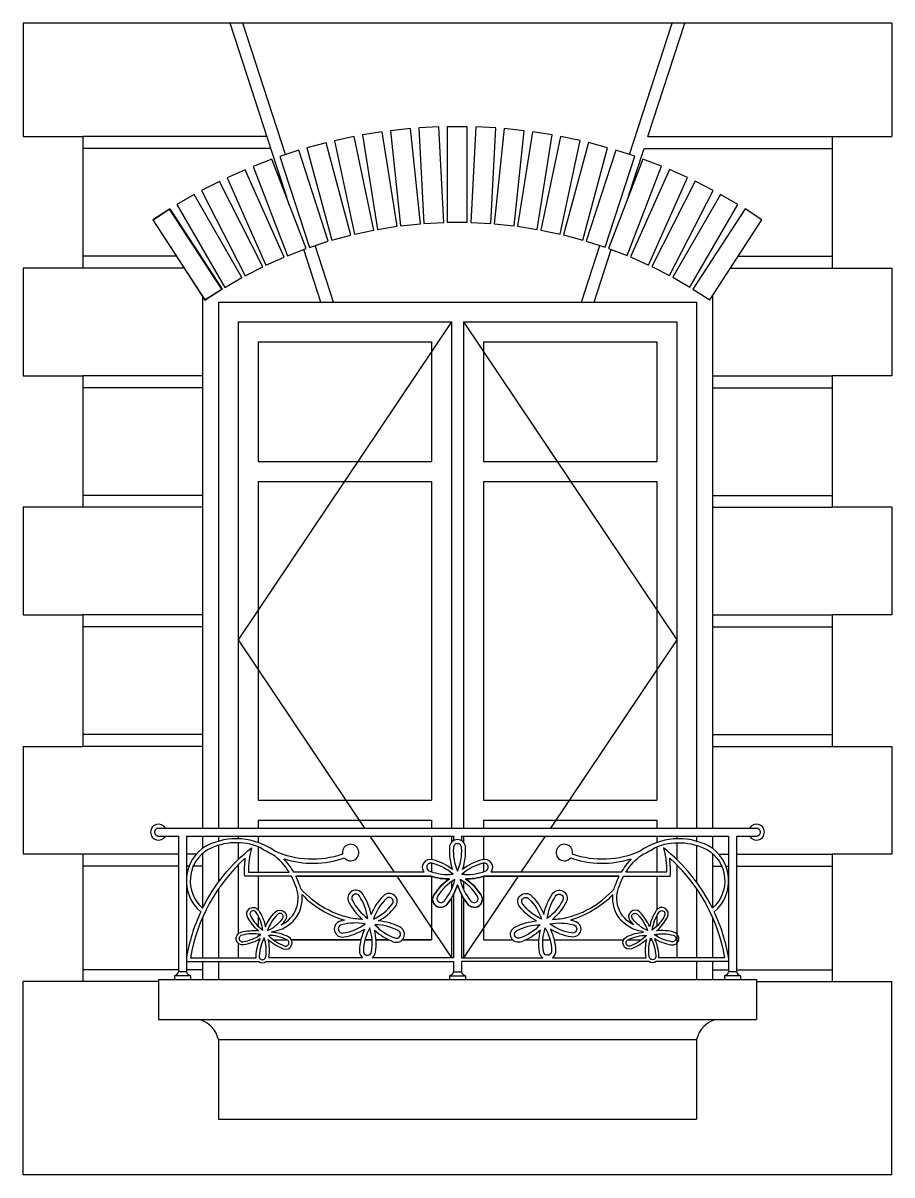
# Model space of a CAD drawing. Header units: metres. Extents: x 1481 to 3661, y 8483 to 11373.
import ezdxf

# ---------------------------------------------------------------- set-up
doc = ezdxf.new("R2010")
doc.units = ezdxf.units.M
for name, color, linetype in [('3', 3, 'Continuous'), ('4', 4, 'Continuous'), ('7', 7, 'Continuous')]:
    doc.layers.add(name, color=color, linetype=linetype)

# ---------------------------------------------------------------- blocks, each defined once
blk = doc.blocks.new('窗-008')
at = {"layer": '3'}
for p, q in [((667.98, 2433.65), (519.71, 2890)), ((658.48, 2559.98), (551.25, 2890)), ((1521.52, 2559.98), (1628.75, 2890)), ((1567.69, 2605), (1660.29, 2890)), ((612.31, 2605), (150, 2605)), ((1567.69, 2605), (2030, 2605)), ((622.06, 2575), (150, 2575)), ((661.64, 2453.16), (622.06, 2575)), ((1518.36, 2453.16), (1557.94, 2575)), ((1557.94, 2575), (2030, 2575)), ((747.15, 2190), (704.29, 2321.91)), ((778.7, 2190), (732.64, 2331.73)), ((1401.3, 2190), (1447.36, 2331.73)), ((1432.85, 2190), (1475.71, 2321.91)), ((386.1, 2305), (150, 2305)), ((1793.9, 2305), (2030, 2305)), ((405.58, 2275), (150, 2275)), ((1774.42, 2275), (2030, 2275)), ((450, 2005), (150, 2005)), ((1730, 2005), (2030, 2005)), ((450, 1975), (150, 1975)), ((1730, 1975), (2030, 1975)), ((450, 1705), (150, 1705)), ((1730, 1705), (2030, 1705)), ((450, 1675), (150, 1675)), ((1730, 1675), (2030, 1675)), ((450, 1405), (150, 1405)), ((1730, 1405), (2030, 1405)), ((450, 1375), (150, 1375)), ((1730, 1375), (2030, 1375)), ((450, 1105), (150, 1105)), ((1730, 1105), (2030, 1105)), ((450, 1075), (150, 1075)), ((1730, 1075), (2030, 1075)), ((340, 870), (1840, 870)), ((340, 850), (390, 850)), ((390, 850), (390, 510)), ((410, 850), (1080, 850)), ((410, 850), (410, 510)), ((590, 850), (590, 834.1)), ((1100, 850), (1770, 850)), ((1770, 850), (1770, 510)), ((1790, 850), (1790, 510)), ((1790, 850), (1840, 850)), ((590, 823.46), (590, 759.47)), ((390, 805), (150, 805)), ((434.84, 805), (410, 805)), ((433.23, 805), (410, 805)), ((450, 805), (447.53, 805)), ((450, 805), (448.8, 805)), ((450, 807.08), (450, 670)), ((1730, 805), (1732.47, 805)), ((1746.77, 805), (1770, 805)), ((1790, 805), (2030, 805)), ((390, 775), (150, 775)), ((416.49, 775), (410, 775)), ((414.36, 775), (410, 775)), ((450, 775), (425.23, 775)), ((450, 775), (427.32, 775)), ((1730, 775), (1754.77, 775)), ((1765.64, 775), (1770, 775)), ((1790, 775), (2030, 775)), ((590, 749.47), (590, 665.23)), ((1080, 703.39), (1080, 545.13)), ((1100, 703.39), (1100, 545.13)), ((490, 545.13), (585.04, 545.13)), ((851.92, 545.13), (616.69, 545.13)), ((1080, 535.13), (1080, 510)), ((1100, 535.13), (1100, 510)), ((390, 515), (150, 515)), ((380, 500), (380, 490)), ((420, 500), (380, 500)), ((410, 510), (390, 510)), ((450, 515), (410, 515)), ((420, 500), (420, 490)), ((1070, 500), (1070, 490)), ((1070, 500), (1110, 500)), ((1080, 510), (1100, 510)), ((1110, 500), (1110, 490)), ((1730, 515), (1770, 515)), ((1800, 500), (1760, 500)), ((1760, 500), (1760, 490)), ((1790, 510), (1770, 510)), ((1790, 515), (2030, 515)), ((1800, 500), (1800, 490)), ((340, 485), (150, 485)), ((1840, 485), (2030, 485))]:
    blk.add_line(p, q, dxfattribs=at)
for points in [[(1064.46, 2390), (1114.46, 2390), (1114.46, 2630), (1064.46, 2630)], [(831.33, 2360.13), (880.24, 2370.52), (830.34, 2605.28), (781.43, 2594.88)], [(888.95, 2372.17), (938.33, 2379.99), (900.79, 2617.03), (851.4, 2609.21)], [(947.11, 2381.17), (996.84, 2386.4), (971.75, 2625.08), (922.03, 2619.86)], [(1005.67, 2387.12), (1055.6, 2389.74), (1043.04, 2629.41), (993.11, 2626.79)], [(1123.32, 2389.8), (1173.26, 2387.18), (1185.82, 2626.85), (1135.88, 2629.47)], [(1182.09, 2386.51), (1231.82, 2381.29), (1256.91, 2619.97), (1207.18, 2625.2)], [(1240.61, 2380.16), (1289.99, 2372.33), (1327.54, 2609.38), (1278.15, 2617.2)], [(1298.71, 2370.75), (1347.62, 2360.35), (1397.52, 2595.11), (1348.61, 2605.5)], [(774.42, 2345.09), (822.72, 2358.03), (760.6, 2589.85), (712.3, 2576.91)], [(1356.25, 2358.31), (1404.54, 2345.37), (1466.66, 2577.19), (1418.36, 2590.13)], [(663.35, 2306.19), (710.03, 2324.11), (624.02, 2548.17), (577.35, 2530.25)], [(718.38, 2327.1), (765.93, 2342.55), (691.77, 2570.8), (644.21, 2555.35)], [(1413.05, 2342.88), (1460.6, 2327.43), (1534.77, 2555.68), (1487.21, 2571.13)], [(1468.96, 2324.5), (1515.64, 2306.58), (1601.65, 2530.64), (1554.97, 2548.56)], [(609.5, 2282.44), (655.18, 2302.78), (557.56, 2522.03), (511.88, 2501.69)], [(1523.84, 2303.21), (1569.52, 2282.87), (1667.14, 2502.13), (1621.46, 2522.46)], [(556.96, 2255.9), (601.51, 2278.6), (492.55, 2492.44), (448, 2469.74)], [(1577.53, 2279.08), (1622.08, 2256.39), (1731.04, 2470.23), (1686.49, 2492.93)], [(505.88, 2226.64), (549.19, 2251.64), (429.19, 2459.49), (385.88, 2434.49)], [(1629.88, 2252.18), (1673.19, 2227.18), (1793.19, 2435.03), (1749.88, 2460.03)], [(456.41, 2194.76), (498.34, 2221.99), (367.63, 2423.27), (325.7, 2396.04)], [(499.24, 2222.57), (457.31, 2195.34), (326.6, 2396.62), (368.53, 2423.85)], [(1680.76, 2222.57), (1722.69, 2195.34), (1853.4, 2396.62), (1811.47, 2423.85)]]:
    blk.add_lwpolyline(points, close=True, dxfattribs=at)
for points in [[(1075, 2140), (540, 1342.56), (857.04, 870)], [(1105, 2140), (1640, 1342.56), (1322.96, 870)], [(870.46, 850), (931.2, 759.47)], [(1309.54, 850), (1248.8, 759.47)], [(937.91, 749.47), (1075, 545.13)], [(1242.09, 749.47), (1105, 545.13)]]:
    blk.add_lwpolyline(points, dxfattribs=at)
for points in [[(1770, 545.13, 0.07), (1733.95, 660.22, 0.52), (1720.04, 825.55, 0.28), (1548.02, 812.25, -0.19), (1378.42, 804.44, 8.1), (1373.92, 795.42, 0.16), (1525.7, 793.01, 0.06), (1500.52, 759.47), (1174.32, 759.47, 0.73), (1152.09, 790.91, 0.1), (1102.5, 766.68, 0.1), (1110.23, 821.33, 0.41), (1090, 841.34, 0.41), (1069.77, 821.33, 0.1), (1077.5, 766.68, 0.1), (1027.91, 790.91, 0.73), (1005.68, 759.47), (679.48, 759.47, 0.06), (654.3, 793.01, 0.16), (806.08, 795.42, 8.1), (801.58, 804.44, -0.19), (631.98, 812.25, 0.28), (459.96, 825.55, 0.52), (446.05, 660.22, 0.07), (410, 545.13)], [(1100, 545.13), (1303.74, 545.13, -0.21), (1295.8, 559.1, -0.1), (1298.15, 614.25, -0.1), (1251.17, 585.28, -0.99), (1234.97, 622.35, -0.1), (1288.14, 637.16, -0.1), (1246.07, 672.89, -0.99), (1276.32, 699.75, -0.1), (1306.83, 653.76, -0.1), (1327.82, 704.81, -0.99), (1362.71, 684.34, -0.1), (1328.4, 641.11, -0.04), (1347.71, 642.19, 0.17), (1482.71, 717.98, -0.04), (1487.81, 731.37, -0.03), (1495.27, 749.47), (1156.3, 749.47, -0.09), (1110.23, 742.9, -0.1), (1148.6, 703.22, -0.99), (1115.87, 679.45, -0.1), (1090, 728.2, -0.1), (1064.13, 679.45, -0.99), (1031.4, 703.22, -0.1), (1069.77, 742.9, -0.09), (1023.7, 749.47), (684.73, 749.47)], [(1080, 545.13), (876.26, 545.13, 0.21), (884.2, 559.1, 0.1), (881.85, 614.25, 0.1), (928.83, 585.28, 0.99), (945.03, 622.35, 0.1), (891.86, 637.16, 0.1), (933.93, 672.89, 0.99), (903.68, 699.75, 0.1), (873.17, 653.76, 0.1), (852.18, 704.81, 0.99), (817.29, 684.34, 0.1), (851.6, 641.11, 0.04), (832.29, 642.19, -0.17), (697.29, 717.98, 0.04), (692.19, 731.37, 0.03), (684.73, 749.47), (1023.7, 749.47, 0.09), (1069.77, 742.9, 0.1), (1031.4, 703.22, 0.99), (1064.13, 679.45, 0.1), (1090, 728.2, 0.1), (1115.87, 679.45, 0.99), (1148.6, 703.22, 0.1), (1110.23, 742.9, 0.09), (1156.3, 749.47), (1495.27, 749.47)], [(616.95, 546.76, 0.1), (615.08, 590.87, 0.1), (652.66, 567.7, 0.99), (665.62, 597.35, 0.1), (623.09, 609.2, 0.01), (626.45, 611.12, 0.41), (700.13, 703.23, 0.13), (806.81, 639.43, 0.02), (796.57, 636.93, 0.99), (805.25, 597.42, 0.1), (856.97, 616.69, 0.1), (843.94, 563.05, 0.26), (851.92, 545.13), (616.69, 545.13)], [(1563.05, 546.76, -0.1), (1564.92, 590.87, -0.1), (1527.34, 567.7, -0.99), (1514.38, 597.35, -0.1), (1556.91, 609.2, -0.01), (1553.55, 611.12, -0.41), (1479.87, 703.23, -0.13), (1373.19, 639.43, -0.02), (1383.43, 636.93, -0.99), (1374.75, 597.42, -0.1), (1323.03, 616.69, -0.1), (1336.06, 563.05, -0.26), (1328.08, 545.13), (1563.31, 545.13)], [(410, 535.13), (591.76, 535.13, 0.31), (609.98, 535.13), (1080, 535.13)], [(1770, 535.13), (1588.24, 535.13, -0.31), (1570.02, 535.13), (1100, 535.13)]]:
    blk.add_lwpolyline(points, format="xyb", dxfattribs=at)
for points in [[(464.47, 816.63, 0.51), (450.55, 669.52, -0.11), (573.5, 821.06, 0.08), (565.67, 759.47), (667.85, 759.47, 0.1), (626.93, 803.56, -0.04), (594.01, 821.89, 0.22)], [(1079.75, 820.71, 0.12), (1090, 762.22, 0.12), (1100.25, 820.71, 0.42), (1090, 831.34, 0.42)], [(1715.53, 816.63, -0.51), (1729.45, 669.52, 0.11), (1606.5, 821.06, -0.08), (1614.33, 759.47), (1512.15, 759.47, -0.1), (1553.07, 803.56, 0.04), (1585.99, 821.89, -0.22)], [(590.88, 612.36, -0.1), (563.43, 646.95, -0.99), (591.34, 663.32, -0.1), (608.13, 622.48, -0.1), (632.54, 659.28, -0.99), (656.74, 637.79, -0.03), (647.45, 627.37, 0.42), (682.93, 727.55, 0.04), (673.55, 749.47), (556.17, 749.47, -0.05), (557.65, 794.55, 0.17), (420.15, 545.13), (585.04, 545.13, -0.07), (584.75, 549.92, -0.1), (595.17, 592.83, -0.1), (553.79, 577.41, -0.99), (546.85, 609.02, -0.1)], [(1020.24, 762.58, 0.12), (1079.03, 754.25, 0.12), (1026.57, 782.07, 0.42), (1013.29, 775.61, 0.42)], [(1153.43, 782.07, 0.12), (1100.97, 754.25, 0.12), (1159.76, 762.58, 0.42), (1166.71, 775.61, 0.42)], [(1589.12, 612.36, 0.1), (1616.57, 646.95, 0.99), (1588.66, 663.32, 0.1), (1571.87, 622.48, 0.1), (1547.46, 659.28, 0.99), (1523.26, 637.79, 0.03), (1532.55, 627.37, -0.42), (1497.07, 727.55, -0.04), (1506.45, 749.47), (1623.83, 749.47, 0.05), (1622.35, 794.55, -0.17), (1759.85, 545.13), (1594.96, 545.13, 0.07), (1595.25, 549.92, 0.1), (1584.83, 592.83, 0.1), (1626.21, 577.41, 0.99), (1633.15, 609.02, 0.1)], [(1057.13, 688.01, 0.12), (1083.22, 741.35, 0.12), (1040.55, 700.06, 0.42), (1042.59, 685.43, 0.42)], [(1139.45, 700.06, 0.12), (1096.78, 741.35, 0.12), (1122.87, 688.01, 0.42), (1137.41, 685.43, 0.42)], [(843.72, 699.47, 1.01), (826.08, 689.12, 0.12), (864.64, 643.59, 0.12)], [(926.24, 679.29, 1.01), (910.94, 692.87, 0.12), (879.56, 642.13, 0.12)], [(1253.76, 679.29, -1.01), (1269.06, 692.87, -0.12), (1300.44, 642.13, -0.12)], [(1336.28, 699.47, -1.01), (1353.92, 689.12, -0.12), (1315.36, 643.59, -0.12)], [(584.71, 658.85, 1.04), (570.57, 650.56, 0.12), (601.31, 614.35, 0.12)], [(650.57, 642.59, 1.04), (638.31, 653.48, 0.12), (613.37, 613.05, 0.12)], [(1529.43, 642.59, -1.04), (1541.69, 653.48, -0.12), (1566.63, 613.05, -0.12)], [(1595.29, 658.85, -1.04), (1609.43, 650.56, -0.12), (1578.69, 614.35, -0.12)], [(799.03, 627.23, 1.01), (803.42, 607.25, 0.12), (858.64, 629.86, 0.12)], [(853.92, 562.4, 1.01), (874.28, 560.4, 0.12), (869.84, 619.9, 0.12)], [(932.54, 594.57, 1.01), (940.73, 613.31, 0.12), (882.77, 627.49, 0.12)], [(1247.46, 594.57, -1.01), (1239.27, 613.31, -0.12), (1297.23, 627.49, -0.12)], [(1326.08, 562.4, -1.01), (1305.72, 560.4, -0.12), (1310.16, 619.9, -0.12)], [(1380.97, 627.23, -1.01), (1376.58, 607.25, -0.12), (1321.36, 629.86, -0.12)], [(548.89, 601.24, 1.04), (552.41, 585.23, 0.12), (596.35, 603.27, 0.12)], [(592.62, 549.37, 1.04), (608.93, 547.77, 0.12), (605.35, 595.14, 0.12)], [(655.46, 574.93, 1.04), (662.02, 589.95, 0.12), (615.87, 601.18, 0.12)], [(1524.54, 574.93, -1.04), (1517.98, 589.95, -0.12), (1564.13, 601.18, -0.12)], [(1587.38, 549.37, -1.04), (1571.07, 547.77, -0.12), (1574.65, 595.14, -0.12)], [(1631.11, 601.24, -1.04), (1627.59, 585.23, -0.12), (1583.65, 603.27, -0.12)]]:
    blk.add_lwpolyline(points, format="xyb", close=True, dxfattribs=at)
for centre, radius, start, end in [((1090, 1266), 1124, 121.78, 124.27), ((340, 860), 20, 30, 330), ((340, 860), 10, 90, 270), ((1840, 860), 20, 210, 150), ((1840, 860), 10, 270, 90), ((377.8, 512.2), 12.4, 280.24, 349.76), ((422.2, 512.2), 12.4, 190.24, 259.76), ((1067.8, 512.2), 12.4, 280.24, 349.76), ((1112.2, 512.2), 12.4, 190.24, 259.76), ((1757.8, 512.2), 12.4, 280.24, 349.76), ((1802.2, 512.2), 12.4, 190.24, 259.76)]:
    blk.add_arc(centre, radius, start, end, dxfattribs=at)
at = {"layer": '4'}
for p, q in [((2180, 2890), (0, 2890)), ((0, 2890), (0, 2605)), ((2180, 2890), (2180, 2605)), ((0, 2605), (150, 2605)), ((150, 2605), (150, 2275)), ((2030, 2605), (2180, 2605)), ((2030, 2605), (2030, 2275)), ((0, 2275), (0, 2005)), ((150, 2275), (0, 2275)), ((2030, 2275), (2180, 2275)), ((2180, 2275), (2180, 2005)), ((490, 2190), (490, 870)), ((490, 2190), (1690, 2190)), ((1690, 2190), (1690, 870)), ((0, 2005), (150, 2005)), ((150, 2005), (150, 1675)), ((2180, 2005), (2030, 2005)), ((2030, 2005), (2030, 1675)), ((150, 1675), (0, 1675)), ((0, 1675), (0, 1405)), ((2180, 1675), (2030, 1675)), ((2180, 1675), (2180, 1405)), ((0, 1405), (150, 1405)), ((150, 1405), (150, 1075)), ((2180, 1405), (2030, 1405)), ((2030, 1405), (2030, 1075)), ((0, 1075), (150, 1075)), ((0, 1075), (0, 805)), ((2030, 1075), (2180, 1075)), ((2180, 1075), (2180, 805)), ((490, 850), (490, 837.25)), ((1080, 850), (1080, 838.7)), ((1100, 850), (1100, 838.7)), ((1690, 850), (1690, 837.25)), ((490, 826.83), (490, 734.35)), ((490, 826.83), (490, 734.35)), ((1690, 826.83), (1690, 734.35)), ((150, 805), (0, 805)), ((150, 805), (150, 485)), ((2180, 805), (2030, 805)), ((2030, 805), (2030, 485)), ((490, 717.03), (490, 545.13)), ((1690, 717.03), (1690, 545.13)), ((490, 535.13), (490, 490)), ((1690, 535.13), (1690, 490)), ((0, 0), (0, 485)), ((150, 485), (0, 485)), ((340, 490), (1840, 490)), ((340, 490), (340, 390)), ((1840, 490), (1840, 390)), ((2030, 485), (2180, 485)), ((2180, 0), (2180, 485)), ((340, 390), (1840, 390)), ((490, 340), (490, 140)), ((490, 340), (1690, 340)), ((1690, 340), (1690, 140)), ((490, 140), (1690, 140)), ((2180, 0), (0, 0))]:
    blk.add_line(p, q, dxfattribs=at)
for centre, start, end in [((425.45, 325.45), 12.7, 77.3), ((1754.55, 325.45), 102.7, 167.3)]:
    blk.add_arc(centre, 66.17, start, end, dxfattribs=at)
at = {"layer": '7'}
for p, q in [((450, 2204.63), (450, 870)), ((1730, 2206.6), (1730, 870)), ((540, 2140), (540, 870)), ((540, 2140), (1075, 2140)), ((1075, 2140), (1075, 870)), ((1105, 2140), (1105, 870)), ((1105, 2140), (1640, 2140)), ((1640, 2140), (1640, 870)), ((590, 2090), (1025, 2090)), ((590, 2090), (590, 1790)), ((1025, 2090), (1025, 1790)), ((1155, 2090), (1590, 2090)), ((1155, 2090), (1155, 1790)), ((1590, 2090), (1590, 1790)), ((590, 1790), (1025, 1790)), ((1155, 1790), (1590, 1790)), ((590, 1740), (1025, 1740)), ((590, 1740), (590, 940)), ((1025, 1740), (1025, 940)), ((1155, 1740), (1155, 940)), ((1155, 1740), (1590, 1740)), ((1590, 1740), (1590, 940)), ((590, 940), (1025, 940)), ((1155, 940), (1590, 940)), ((590, 890), (1025, 890)), ((590, 890), (590, 870)), ((1025, 890), (1025, 870)), ((1155, 890), (1590, 890)), ((1155, 890), (1155, 870)), ((1590, 890), (1590, 870)), ((450, 850), (450, 818.97)), ((540, 850), (540, 843.38)), ((1025, 850), (1025, 791.59)), ((1075, 850), (1075, 834.69)), ((1105, 850), (1105, 834.69)), ((1155, 850), (1155, 791.59)), ((1590, 850), (1590, 834.1)), ((1640, 850), (1640, 843.38)), ((1730, 850), (1730, 819.55)), ((540, 833.38), (540, 791.73)), ((540, 833.38), (540, 791.73)), ((590, 823.46), (590, 759.47)), ((1590, 823.46), (1590, 759.47)), ((1640, 833.38), (1640, 791.73)), ((450, 806.09), (450, 670)), ((1025, 782.5), (1025, 760.81)), ((1155, 782.5), (1155, 760.81)), ((1730, 807.08), (1730, 670)), ((540, 777.66), (540, 605.57)), ((540, 777.66), (540, 605.57)), ((1075, 774.39), (1075, 768.56)), ((1075, 757.66), (1075, 753.93)), ((1105, 774.39), (1105, 768.56)), ((1105, 757.66), (1105, 753.93)), ((1640, 777.66), (1640, 545.13)), ((590, 749.47), (590, 665.23)), ((1025, 749.05), (1025, 590)), ((1075, 736.06), (1075, 716.7)), ((1105, 736.06), (1105, 716.7)), ((1155, 749.05), (1155, 590)), ((1590, 749.47), (1590, 665.23)), ((1075, 694.6), (1075, 545.13)), ((1105, 694.6), (1105, 545.13)), ((450, 644.68), (450, 545.13)), ((590, 650.06), (590, 623.96)), ((590, 650.06), (590, 623.96)), ((1590, 650.06), (1590, 623.96)), ((1730, 644.68), (1730, 545.13)), ((590, 613.11), (590, 612.47)), ((590, 613.11), (590, 612.47)), ((1590, 613.11), (1590, 612.47)), ((540, 580.92), (540, 545.13)), ((540, 580.92), (540, 545.13)), ((590, 604.41), (590, 599.03)), ((590, 604.3), (590, 599.05)), ((590, 590), (593.89, 590)), ((602.68, 590), (606.85, 590)), ((615.29, 590), (616.01, 590)), ((628.13, 590), (661.93, 590)), ((673.38, 590), (847.6, 590)), ((847.6, 590), (673.38, 590)), ((875.62, 590), (857.91, 590)), ((857.91, 590), (875.62, 590)), ((917.51, 590), (885.65, 590)), ((885.65, 590), (917.51, 590)), ((951.44, 590), (1025, 590)), ((1025, 590), (951.44, 590)), ((1155, 590), (1228.56, 590)), ((1262.49, 590), (1294.35, 590)), ((1304.38, 590), (1322.09, 590)), ((1332.4, 590), (1506.62, 590)), ((1517.53, 590), (1551.55, 590)), ((1563.99, 590), (1564.71, 590)), ((1572.96, 590), (1577.32, 590)), ((1586.11, 590), (1590, 590)), ((1590, 604.41), (1590, 599.03)), ((450, 535.13), (450, 490)), ((1730, 535.13), (1730, 490))]:
    blk.add_line(p, q, dxfattribs=at)

msp = doc.modelspace()

# ---------------------------------------------------------------- block references
at = {"layer": '3'}
msp.add_blockref('窗-008', (1480.55, 8482.6), dxfattribs=at)

doc.saveas('drawing.dxf')
